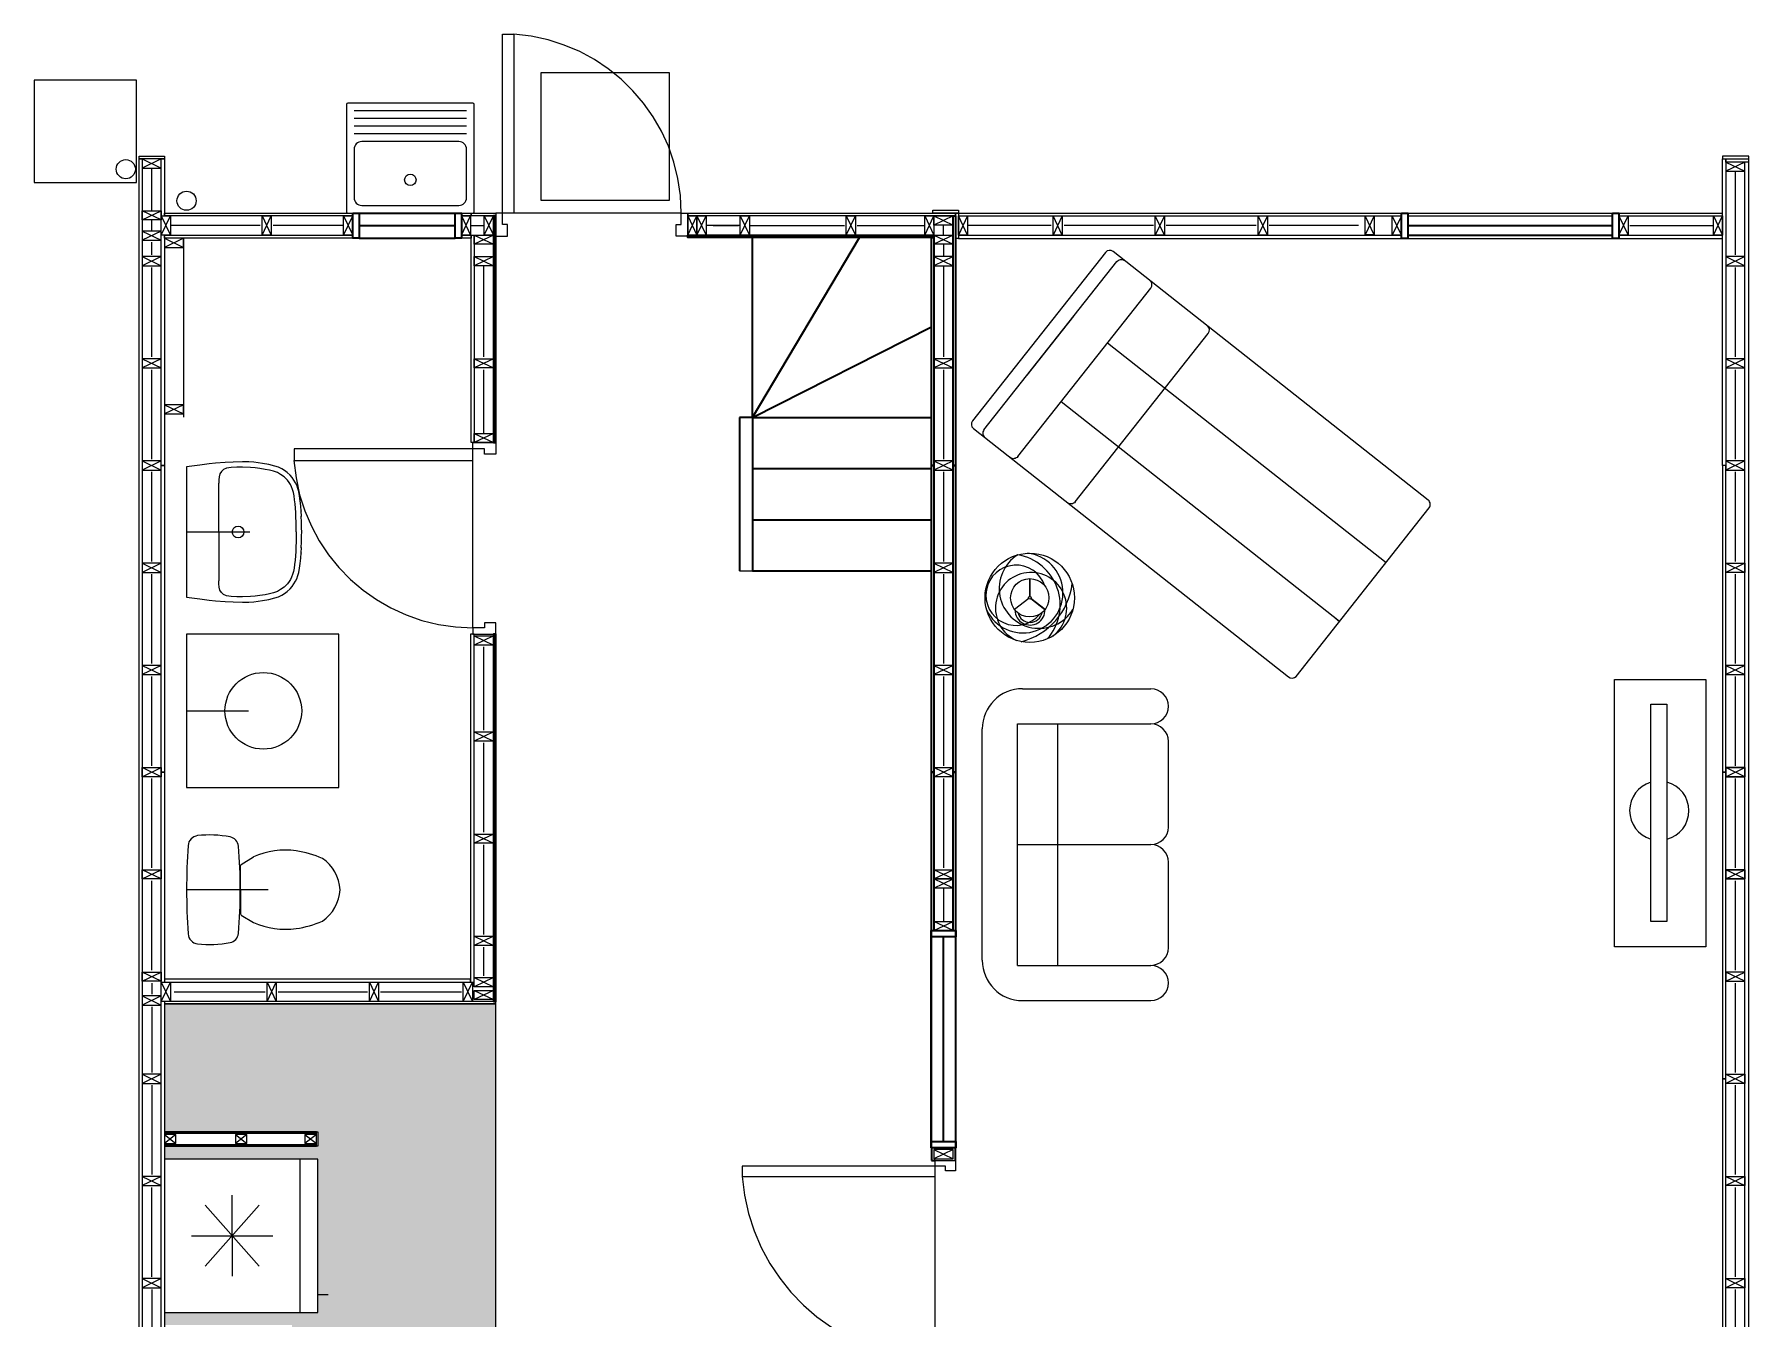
# Model space of a CAD drawing. Header units: inches. Extents: x 10.1 to 24.5, y 6.5 to 14.8.
# Drawn here: x 10.11 to 16.82, y 9.81 to 14.84 of the extents above; entities that cross this region are included whole.
import ezdxf

# ---------------------------------------------------------------- set-up
doc = ezdxf.new("R2010")
doc.units = ezdxf.units.IN
doc.header["$MEASUREMENT"] = 0
doc.linetypes.add('CENTER', pattern=[2, 1.25, -0.25, 0.25, -0.25])
doc.linetypes.add('DIVIDI2', pattern=[15.875, 6.35, -3.175, 0, -3.175, 0, -3.175])
doc.layers.add('_AUX', color=210, linetype='Continuous', lineweight=18, plot=False)
for name, color, linetype, lineweight in [('A-DETL-MBND', 3, 'Continuous', 18), ('A-DETL-MCUT', 4, 'Continuous', 25), ('A-DOOR-FULL', 4, 'Continuous', 25), ('A-ELEV-MBE1', 7, 'Continuous', 35), ('A-ELEV-MBE2', 4, 'Continuous', 25), ('A-FLOR-PATT', 8, 'Continuous', 18), ('A-FURN', 8, 'Continuous', 18), ('A-SECT-MCUT', 7, 'Continuous', 35), ('A-WALL-PATT', 8, 'Continuous', 18), ('A-WALL-STUD', 3, 'Continuous', 18)]:
    doc.layers.add(name, color=color, linetype=linetype, lineweight=lineweight)
doc.layers.add('ARREDI_interni - furniture', color=252, linetype='Continuous')
doc.layers.add('Layer1', color=7, linetype='Continuous')
doc.linetypes.add('BATTING', pattern='A,0.0001,-0.1,[134,ltypeshp.shx,S=0.1,R=0,X=-0.1,Y=0],-0.2,[134,ltypeshp.shx,S=0.1,R=180,X=0.1,Y=0],-0.1', length=0.4001)

msp = doc.modelspace()

# ---------------------------------------------------------------- hatches: boundary and pattern name
at = {"layer": 'A-FLOR-PATT'}
h = msp.add_hatch(dxfattribs=at)
h.set_pattern_fill('DOTS', color=0, scale=0.02, style=0)
h.set_pattern_definition([(0, (-446.924777, -16.108078), (0.015875, 0.03175), [0, -0.03175])])
h.paths.add_polyline_path([(11.9197, 11.0465), (10.6228, 11.0465), (10.6228, 10.5465), (11.2233, 10.5465), (11.2233, 10.4894), (10.6228, 10.4894), (10.6228, 8.0385), (11.1228, 8.0385), (11.1228, 7.2385), (11.9197, 7.2385)])
h.paths.add_polyline_path([(10.6728, 8.7885), (11.2728, 8.7885), (11.2728, 9.3885), (10.6728, 9.3885)], flags=16)
h.paths.add_polyline_path([(11.1222, 9.7894), (10.6228, 9.7894), (10.6228, 9.4385), (11.1222, 9.4385)], flags=16)
h.paths.add_polyline_path([(11.2228, 10.4394), (10.6228, 10.4394), (10.6228, 9.8394), (11.2228, 9.8394)], flags=16)
h.paths.add_polyline_path([(11.1227, 8.7385), (10.6228, 8.7385), (10.6228, 8.0385), (11.1227, 8.0385)], flags=16)

# ---------------------------------------------------------------- linework, layer by layer
for p, q in [((16.8198, 6.8425), (16.8198, 14.3645)), ((13.7287, 14.1415), (16.7177, 14.1415)), ((13.7287, 14.0555), (15.4617, 14.0555)), ((13.7287, 14.0415), (16.7177, 14.0415)), ((15.4867, 14.0555), (16.2867, 14.0555)), ((16.3117, 14.0555), (16.7177, 14.0555)), ((12.8727, 12.7415), (12.9227, 12.7415)), ((14.0078, 12.6409), (14.0078, 12.7109)), ((14.0088, 12.6408), (14.0088, 12.7109)), ((14.0034, 12.6335), (13.9479, 12.5907)), ((14.0039, 12.6327), (13.9485, 12.5899)), ((14.0117, 12.6328), (14.0672, 12.5901)), ((14.0125, 12.6342), (14.0681, 12.5913)), ((13.6377, 9.6557), (13.6377, 10.3712))]:
    msp.add_line(p, q)
at = {"color": 0}
for p, q in [((15.6544, 14.1304), (16.2867, 14.1304)), ((16.3117, 14.1304), (16.5044, 14.1304))]:
    msp.add_line(p, q, dxfattribs=at)
for points in [[(15.0494, 12.3284), (15.5698, 12.9878, 0.415151), (15.5662, 13.0185), (14.3338, 13.9913, 0.411816), (14.304, 13.9879), (13.7836, 13.3286, 0.412805), (13.787, 13.2988), (15.0193, 12.326, 0.393168), (15.0494, 12.3284, 0.121962)], [(13.8282, 13.2931), (14.3487, 13.9524, -0.410869), (14.3785, 13.9561, -0.716802)], [(13.9608, 13.1884), (14.4813, 13.8478, 0.410869), (14.4779, 13.8776, 0.716802)], [(14.1854, 13.0111), (14.7058, 13.6705, 0.410869), (14.7025, 13.7003, 0.716802)], [(13.8284, 13.2932, 0.41856), (13.8317, 13.2634, 0.198375)], [(13.9609, 13.1886, -0.41856), (13.9311, 13.185, -0.198375)], [(14.1855, 13.0113, -0.41856), (14.1557, 13.0077, -0.198375)]]:
    msp.add_lwpolyline(points, format="xyb")
for points in [[(16.2944, 12.3161), (16.6521, 12.3161), (16.6521, 11.2697), (16.2944, 11.2697)], [(16.4368, 12.2201), (16.4998, 12.2201), (16.4998, 11.369), (16.4368, 11.369)]]:
    msp.add_lwpolyline(points, close=True, dxfattribs=at)
for radius in [0.1749, 0.075, 0.005]:
    msp.add_circle((14.0078, 12.6359), radius)
for centre, radius, start, end in [((13.9809, 12.6551), 0.1566, 205.59901, 83.26359), ((13.9542, 12.6458), 0.1179, 18.42296, 320.55299), ((14.0442, 12.6725), 0.1561, 122.44233, 327.96993), ((13.927, 12.6078), 0.1995, 318.16189, 80.16819), ((14.0128, 12.596), 0.1393, 308.48908, 245.90428), ((13.9074, 12.7239), 0.2683, 284.4939, 352.97713), ((14.0087, 12.5877), 0.0585, 179.92881, 2.27632), ((14.0087, 12.5877), 0.0481, 193.45461, 348.75053)]:
    msp.add_arc(centre, radius, start, end)
for start, end in [(106.61697, 253.38303), (284.89456, 75.10544)]:
    msp.add_arc((16.47, 11.8029), 0.1159, start, end, dxfattribs=at)
at = {"layer": '_AUX', "color": 0}
for points in [[(11.9197, 11.0465), (10.6228, 11.0465), (10.6228, 10.5465), (11.2233, 10.5465), (11.2233, 10.4894), (10.6228, 10.4894), (10.6228, 8.0385), (11.1228, 8.0385), (11.1228, 7.2385), (11.9197, 7.2385)], [(11.2228, 10.4394), (10.6228, 10.4394), (10.6228, 9.8394), (11.2228, 9.8394)]]:
    msp.add_lwpolyline(points, close=True, dxfattribs=at)
at = {"layer": 'A-DETL-MBND', "color": 0}
msp.add_line((10.5248, 14.3535), (10.5248, 14.3645), dxfattribs=at)
for points in [[(10.5248, 14.3645), (10.6227, 14.3645), (10.6227, 14.3535), (10.5248, 14.3535)], [(10.5248, 10.7535), (10.5248, 14.3535), (10.5358, 14.3535), (10.5358, 10.7535)], [(11.3598, 14.1305), (10.6228, 14.1305), (10.6228, 14.1415), (11.3598, 14.1415)], [(11.7848, 14.1415), (11.8228, 14.1415), (11.8228, 14.1305), (11.7848, 14.1305)], [(11.9198, 14.1415), (11.9198, 14.1305), (11.8228, 14.1305), (11.8228, 14.1415), (11.9198, 14.1415)], [(10.5358, 10.7785), (10.5358, 6.8535), (10.5248, 6.8535), (10.5248, 10.7535)]]:
    msp.add_lwpolyline(points, dxfattribs=at)
for points in [[(13.7287, 14.1525), (13.7287, 14.1415), (13.6287, 14.1415), (13.6287, 14.1525)], [(13.7177, 14.1415), (13.7177, 14.1305), (12.6698, 14.1305), (12.6698, 14.1415)], [(13.7287, 14.0415), (13.7177, 14.0415), (13.7177, 14.1415), (13.7287, 14.1415)]]:
    msp.add_lwpolyline(points, close=True, dxfattribs=at)
at = {"layer": 'A-DETL-MCUT', "color": 0}
for p, q in [((10.6977, 14.0435), (10.6977, 13.3434)), ((10.6108, 10.7535), (10.6107, 11.9535)), ((10.6107, 11.9535), (10.6227, 11.9535)), ((10.6227, 11.9535), (10.6228, 11.1315)), ((10.6228, 11.0565), (10.6228, 9.9035))]:
    msp.add_line(p, q, dxfattribs=at)
for points in [[(10.6228, 14.0505), (10.6228, 13.1535), (10.6108, 13.1535), (10.6108, 14.3535), (10.6228, 14.3535), (10.6228, 14.1305)], [(16.8198, 14.3645), (16.7177, 14.3645), (16.7177, 14.3535), (16.8198, 14.3535)], [(16.8198, 14.3415), (16.7297, 14.3415), (16.7297, 14.3535), (16.8198, 14.3535)], [(11.3598, 14.0435), (10.6228, 14.0435), (10.6228, 14.0555), (11.3598, 14.0555)], [(11.7848, 14.0555), (11.8228, 14.0555), (11.8228, 14.0435), (11.7848, 14.0435)], [(10.6228, 9.9035), (10.6228, 9.5535), (10.6108, 9.5535), (10.6108, 10.7785)], [(10.6228, 10.5405), (11.2173, 10.5405), (11.2173, 10.5465), (10.6228, 10.5465)], [(10.6228, 10.4895), (11.2173, 10.4895), (11.2173, 10.4955), (10.6228, 10.4955)]]:
    msp.add_lwpolyline(points, dxfattribs=at)
for points in [[(16.7177, 13.1534), (16.7177, 14.3535), (16.7297, 14.3535), (16.7297, 13.1534)], [(11.8348, 14.0555), (11.8348, 13.2435), (11.8228, 13.2435), (11.8228, 14.0555)], [(10.6108, 11.9535), (10.6107, 13.1535), (10.6227, 13.1535), (10.6228, 11.9535)], [(16.7297, 11.9535), (16.7297, 13.1535), (16.7177, 13.1535), (16.7177, 11.9535)], [(11.8348, 12.4935), (11.8205, 12.4935), (11.8205, 11.1315), (11.8348, 11.1315)], [(16.7297, 10.7535), (16.7297, 11.9535), (16.7177, 11.9535), (16.7177, 10.7535)], [(11.8205, 11.1315), (11.8205, 11.1435), (10.6227, 11.1435), (10.6227, 11.1315)], [(11.9197, 11.0465), (11.9197, 11.0565), (10.6228, 11.0565), (10.6228, 11.0465)], [(16.7297, 9.5535), (16.7297, 10.7535), (16.7177, 10.7535), (16.7177, 9.5535)], [(11.2173, 10.4894), (11.2173, 10.5465), (11.2233, 10.5465), (11.2233, 10.4894)]]:
    msp.add_lwpolyline(points, close=True, dxfattribs=at)
at = {"layer": 'A-DOOR-FULL', "color": 0}
for points in [[(11.9898, 14.8415), (11.9898, 14.1415), (11.9448, 14.1415), (11.9448, 14.8415), (11.9898, 14.8415)], [(11.9448, 14.1415), (11.9198, 14.1415), (11.9198, 14.0515), (11.9648, 14.0515), (11.9648, 14.0965), (11.9448, 14.0965), (11.9448, 14.1415)], [(12.6448, 14.1415), (12.6698, 14.1415), (12.6698, 14.0515), (12.6248, 14.0515), (12.6248, 14.0965), (12.6448, 14.0965), (12.6448, 14.1415)]]:
    msp.add_lwpolyline(points, dxfattribs=at)
at = {"layer": 'A-DOOR-FULL', "color": 0, "linetype": 'CENTER'}
for points in [[(11.1298, 13.1735), (11.8298, 13.1735), (11.8298, 13.2185), (11.1298, 13.2185), (11.1298, 13.1735)], [(11.8298, 13.2185), (11.8298, 13.2435), (11.9198, 13.2435), (11.9198, 13.1985), (11.8748, 13.1985), (11.8748, 13.2185), (11.8298, 13.2185)], [(11.8298, 12.5185), (11.8298, 12.4935), (11.9198, 12.4935), (11.9198, 12.5385), (11.8748, 12.5385), (11.8748, 12.5185), (11.8298, 12.5185)], [(12.8822, 10.3712), (13.6377, 10.3712), (13.6377, 10.4112), (12.8822, 10.4112), (12.8822, 10.3712)], [(13.6377, 10.4112), (13.6377, 10.4335), (13.7177, 10.4335), (13.7177, 10.3935), (13.6777, 10.3935), (13.6777, 10.4112), (13.6377, 10.4112)]]:
    msp.add_lwpolyline(points, dxfattribs=at)
for centre, radius, start, end in [((11.9421, 14.1404), 0.7027, 0.08643, 86.10934), ((11.8308, 13.2211), 0.7027, 183.89066, 269.91357), ((13.6552, 10.4308), 0.7753, 184.40465, 268.71036)]:
    msp.add_arc(centre, radius, start, end, dxfattribs=at)
at = {"layer": 'A-ELEV-MBE1', "color": 0}
for p, q in [((11.3848, 14.1415), (11.7598, 14.1415)), ((11.3848, 14.0925), (11.7598, 14.0925)), ((11.3848, 14.0435), (11.7598, 14.0435)), ((15.4867, 14.0555), (16.2867, 14.0555)), ((12.8727, 13.3415), (12.8727, 12.7415)), ((12.9227, 13.3415), (12.9227, 12.7415)), ((13.6222, 10.4835), (13.6222, 11.3335)), ((13.7182, 10.4835), (13.7182, 11.3335)), ((10.5253, 9.9035), (10.5253, 9.9035))]:
    msp.add_line(p, q, dxfattribs=at)
at = {"layer": 'A-ELEV-MBE1', "color": 0, "linetype": 'Continuous'}
for p, q in [((15.4867, 14.0932), (16.2867, 14.0932)), ((13.6697, 10.5085), (13.6697, 11.308))]:
    msp.add_line(p, q, dxfattribs=at)
at = {"layer": 'A-ELEV-MBE1', "color": 0}
for points in [[(11.3598, 14.1415), (11.3848, 14.1415), (11.3848, 14.0435), (11.3598, 14.0435)], [(11.7598, 14.1415), (11.7848, 14.1415), (11.7848, 14.0435), (11.7598, 14.0435)], [(15.4617, 14.1415), (15.4867, 14.1415), (15.4867, 14.0415), (15.4617, 14.0415)], [(16.2867, 14.1415), (16.3117, 14.1415), (16.3117, 14.0415), (16.2867, 14.0415)], [(13.6222, 11.3085), (13.6222, 11.3335), (13.7182, 11.3335), (13.7182, 11.3085)], [(13.6222, 10.4835), (13.6222, 10.5085), (13.7182, 10.5085), (13.7182, 10.4835)]]:
    msp.add_lwpolyline(points, close=True, dxfattribs=at)
for points in [[(12.9227, 13.3415), (12.9227, 14.0455)], [(12.9227, 13.3415), (13.3421, 14.0455)], [(12.9227, 13.3415), (13.6227, 13.6966)], [(12.9227, 13.3415), (12.8727, 13.3415)], [(12.9227, 13.3415), (13.6227, 13.3415)], [(12.9227, 13.1415), (13.6227, 13.1415)], [(12.9227, 12.9415), (13.6227, 12.9415)], [(12.9227, 12.7415), (13.6227, 12.7415)]]:
    msp.add_lwpolyline(points, dxfattribs=at)
at = {"layer": 'A-ELEV-MBE2', "color": 0}
for p, q in [((16.8048, 6.9015), (16.8047, 14.3055)), ((12.6448, 14.1415), (11.9448, 14.1415)), ((13.7287, 14.1304), (15.4617, 14.1304)), ((15.4867, 14.1304), (16.2867, 14.1304)), ((16.3117, 14.1304), (16.7177, 14.1304))]:
    msp.add_line(p, q, dxfattribs=at)
msp.add_lwpolyline([(12.0966, 14.6915), (12.5966, 14.6915), (12.5966, 14.1915), (12.0966, 14.1915), (12.0966, 14.6915)], dxfattribs=at)
at = {"layer": 'A-ELEV-MBE2', "color": 0, "ltscale": 0.05}
msp.add_lwpolyline([(10.114, 14.2618), (10.514, 14.2618), (10.514, 14.6618), (10.114, 14.6618)], close=True, dxfattribs=at)
for centre in [(10.472, 14.3133), (10.7096, 14.1899)]:
    msp.add_circle(centre, 0.0375, dxfattribs=at)
at = {"layer": 'A-FLOR-PATT', "color": 0}
msp.add_line((11.8298, 12.5185), (11.8298, 13.2185), dxfattribs=at)
at = {"layer": 'A-FLOR-PATT', "color": 0, "linetype": 'BATTING', "ltscale": 0.11}
msp.add_lwpolyline([(11.8723, 13.7369), (11.8723, 13.7375)], dxfattribs=at)
at = {"layer": 'A-FURN', "color": 0, "ltscale": 0.25}
for p, q in [((11.3348, 14.5665), (11.3348, 14.1465)), ((11.8298, 14.5715), (11.3398, 14.5715)), ((11.8348, 14.1465), (11.8348, 14.5665)), ((11.8048, 14.5415), (11.3648, 14.5415)), ((11.8048, 14.5115), (11.3648, 14.5115)), ((11.8048, 14.4815), (11.3648, 14.4815)), ((11.8048, 14.4515), (11.3648, 14.4515)), ((11.7748, 14.4215), (11.3948, 14.4215)), ((11.3648, 14.3915), (11.3648, 14.2015)), ((11.8048, 14.2015), (11.8048, 14.3915)), ((11.3948, 14.1715), (11.7748, 14.1715)), ((11.3398, 14.1415), (11.8298, 14.1415))]:
    msp.add_line(p, q, dxfattribs=at)
at = {"layer": 'A-FURN', "color": 0}
for p, q in [((10.7614, 13.1555), (10.7098, 13.148)), ((10.7098, 13.148), (10.7098, 12.8935)), ((10.7975, 13.16), (10.7614, 13.1555)), ((10.8224, 13.1625), (10.7975, 13.16)), ((10.8608, 13.1656), (10.8224, 13.1625)), ((10.8658, 13.1434), (10.854, 13.1378)), ((10.892, 13.1674), (10.8608, 13.1656)), ((10.8837, 13.1458), (10.8658, 13.1434)), ((10.9066, 13.1472), (10.8837, 13.1458)), ((10.9288, 13.1684), (10.892, 13.1674)), ((10.9287, 13.1475), (10.9066, 13.1472)), ((10.9596, 13.1464), (10.9287, 13.1475)), ((10.9534, 13.1678), (10.9288, 13.1684)), ((10.973, 13.1664), (10.9534, 13.1678)), ((10.9778, 13.1448), (10.9596, 13.1464)), ((11.007, 13.162), (10.973, 13.1664)), ((10.9964, 13.1424), (10.9778, 13.1448)), ((11.031, 13.1573), (11.007, 13.162)), ((11.0551, 13.1513), (11.031, 13.1573)), ((11.0688, 13.1467), (11.0551, 13.1513)), ((11.082, 13.1406), (11.0688, 13.1467)), ((10.8361, 13.097), (10.8358, 13.0845)), ((10.8358, 12.8935), (10.8358, 13.0845)), ((10.8369, 13.1089), (10.8361, 13.097)), ((10.84, 13.1207), (10.8369, 13.1089)), ((10.8456, 13.1301), (10.84, 13.1207)), ((10.854, 13.1378), (10.8456, 13.1301)), ((11.0176, 13.1387), (10.9964, 13.1424)), ((11.0345, 13.135), (11.0176, 13.1387)), ((11.0498, 13.131), (11.0345, 13.135)), ((11.0647, 13.1257), (11.0498, 13.131)), ((11.0774, 13.1191), (11.0647, 13.1257)), ((11.0907, 13.1095), (11.0774, 13.1191)), ((11.093, 13.134), (11.082, 13.1406)), ((11.0975, 13.1034), (11.0907, 13.1095)), ((11.1035, 13.1262), (11.093, 13.134)), ((11.1042, 13.0961), (11.0975, 13.1034)), ((11.1144, 13.1161), (11.1035, 13.1262)), ((11.1106, 13.0877), (11.1042, 13.0961)), ((11.1159, 13.0791), (11.1106, 13.0877)), ((11.1225, 13.1068), (11.1144, 13.1161)), ((11.1206, 13.0697), (11.1159, 13.0791)), ((11.1296, 13.0969), (11.1225, 13.1068)), ((11.1358, 13.0865), (11.1296, 13.0969)), ((11.1406, 13.0763), (11.1358, 13.0865)), ((11.1245, 13.0595), (11.1206, 13.0697)), ((11.1276, 13.0477), (11.1245, 13.0595)), ((11.13, 13.0348), (11.1276, 13.0477)), ((11.1323, 13.02), (11.13, 13.0348)), ((11.1343, 13.0037), (11.1323, 13.02)), ((11.145, 13.0641), (11.1406, 13.0763)), ((11.1482, 13.0515), (11.145, 13.0641)), ((11.1513, 13.0346), (11.1482, 13.0515)), ((11.154, 13.0161), (11.1513, 13.0346)), ((11.1561, 12.9962), (11.154, 13.0161)), ((11.1358, 12.9862), (11.1343, 13.0037)), ((11.1367, 12.97), (11.1358, 12.9862)), ((11.1376, 12.9516), (11.1367, 12.97)), ((11.1382, 12.9321), (11.1376, 12.9516)), ((11.1575, 12.9752), (11.1561, 12.9962)), ((11.1585, 12.9547), (11.1574, 12.9757)), ((11.1592, 12.9322), (11.1584, 12.9551)), ((10.7098, 12.8935), (10.7098, 12.6389)), ((10.7098, 12.8935), (10.9573, 12.8935)), ((10.8358, 12.8935), (10.8358, 12.7024)), ((11.1386, 12.9108), (11.1382, 12.9321)), ((11.1386, 12.8761), (11.1382, 12.8548)), ((11.1388, 12.8935), (11.1386, 12.9108)), ((11.1388, 12.8935), (11.1386, 12.8761)), ((11.1597, 12.9087), (11.1592, 12.9325)), ((11.1592, 12.8544), (11.1597, 12.8781)), ((11.1598, 12.8935), (11.1597, 12.909)), ((11.1597, 12.8781), (11.1598, 12.8935)), ((11.1367, 12.8169), (11.1358, 12.8007)), ((11.1376, 12.8353), (11.1367, 12.8169)), ((11.1382, 12.8548), (11.1376, 12.8353)), ((11.1561, 12.7908), (11.1575, 12.8117)), ((11.1574, 12.8113), (11.1585, 12.8322)), ((11.1584, 12.8318), (11.1592, 12.8548)), ((11.13, 12.7521), (11.1276, 12.7392)), ((11.1323, 12.7669), (11.13, 12.7521)), ((11.1343, 12.7832), (11.1323, 12.7669)), ((11.1358, 12.8007), (11.1343, 12.7832)), ((11.1482, 12.7354), (11.1513, 12.7523)), ((11.1513, 12.7523), (11.154, 12.7708)), ((11.154, 12.7708), (11.1561, 12.7908)), ((10.8361, 12.69), (10.8358, 12.7024)), ((10.8369, 12.6781), (10.8361, 12.69)), ((10.84, 12.6662), (10.8369, 12.6781)), ((11.0907, 12.6774), (11.0774, 12.6678)), ((11.0975, 12.6835), (11.0907, 12.6774)), ((11.1042, 12.6908), (11.0975, 12.6835)), ((11.1106, 12.6992), (11.1042, 12.6908)), ((11.1159, 12.7079), (11.1106, 12.6992)), ((11.1144, 12.6708), (11.1225, 12.6801)), ((11.1206, 12.7172), (11.1159, 12.7079)), ((11.1245, 12.7274), (11.1206, 12.7172)), ((11.1225, 12.6801), (11.1296, 12.69)), ((11.1276, 12.7392), (11.1245, 12.7274)), ((11.1296, 12.69), (11.1358, 12.7005)), ((11.1358, 12.7005), (11.1406, 12.7106)), ((11.1406, 12.7106), (11.145, 12.7228)), ((11.145, 12.7228), (11.1482, 12.7354)), ((10.7098, 12.6389), (10.7614, 12.6314)), ((10.7614, 12.6314), (10.7975, 12.627)), ((10.7975, 12.627), (10.8224, 12.6244)), ((10.8224, 12.6244), (10.8608, 12.6213)), ((10.8456, 12.6568), (10.84, 12.6662)), ((10.854, 12.6491), (10.8456, 12.6568)), ((10.8658, 12.6435), (10.854, 12.6491)), ((10.8608, 12.6213), (10.892, 12.6196)), ((10.8837, 12.6411), (10.8658, 12.6435)), ((10.9066, 12.6397), (10.8837, 12.6411)), ((10.892, 12.6196), (10.9288, 12.6185)), ((10.9287, 12.6395), (10.9066, 12.6397)), ((10.9596, 12.6405), (10.9287, 12.6395)), ((10.9288, 12.6185), (10.9534, 12.6191)), ((10.9534, 12.6191), (10.973, 12.6205)), ((10.9778, 12.6421), (10.9596, 12.6405)), ((10.973, 12.6205), (11.007, 12.625)), ((10.9964, 12.6445), (10.9778, 12.6421)), ((11.0176, 12.6482), (10.9964, 12.6445)), ((11.007, 12.625), (11.031, 12.6296)), ((11.0345, 12.652), (11.0176, 12.6482)), ((11.031, 12.6296), (11.0551, 12.6356)), ((11.0498, 12.6559), (11.0345, 12.652)), ((11.0647, 12.6612), (11.0498, 12.6559)), ((11.0551, 12.6356), (11.0688, 12.6402)), ((11.0774, 12.6678), (11.0647, 12.6612)), ((11.0688, 12.6402), (11.082, 12.6463)), ((11.082, 12.6463), (11.093, 12.6529)), ((11.093, 12.6529), (11.1035, 12.6607)), ((11.1035, 12.6607), (11.1144, 12.6708)), ((13.6227, 12.4334), (13.6227, 10.4334)), ((10.9233, 11.5924), (10.9716, 11.6216)), ((10.9207, 11.4935), (10.9207, 11.588)), ((11.0287, 11.4935), (10.7098, 11.4935)), ((10.9207, 11.4935), (10.9207, 11.399)), ((10.9233, 11.3945), (10.9716, 11.3653)), ((10.6678, 10.536), (10.6228, 10.5)), ((10.6228, 10.536), (10.6678, 10.5)), ((10.9455, 10.536), (10.9005, 10.5)), ((10.9005, 10.536), (10.9455, 10.5)), ((11.2173, 10.536), (11.1723, 10.5)), ((11.1723, 10.536), (11.2173, 10.5)), ((10.6228, 10.4394), (10.6228, 9.8394)), ((11.2228, 10.4394), (10.6228, 10.4394)), ((11.1533, 9.8394), (11.1533, 10.4394)), ((11.2228, 9.8394), (11.2228, 10.4394)), ((10.888, 10.1394), (10.888, 10.2982)), ((10.9932, 10.0205), (10.7829, 10.2583)), ((10.9932, 10.2583), (10.7829, 10.0205)), ((10.7293, 10.1394), (11.0468, 10.1394)), ((10.888, 10.1394), (10.888, 9.9807)), ((11.2228, 9.9089), (11.2628, 9.9089)), ((10.6228, 9.8394), (11.2228, 9.8394))]:
    msp.add_line(p, q, dxfattribs=at)
for points in [[(10.7098, 12.4935), (10.7098, 11.8935), (11.3048, 11.8935), (11.3048, 12.4935), (10.7098, 12.4935)], [(10.7098, 12.1935), (10.9517, 12.1935)]]:
    msp.add_lwpolyline(points, dxfattribs=at)
for points in [[(10.6678, 10.536), (10.6228, 10.536), (10.6228, 10.5), (10.6678, 10.5)], [(10.9455, 10.536), (10.9005, 10.536), (10.9005, 10.5), (10.9455, 10.5)], [(11.2173, 10.536), (11.1723, 10.536), (11.1723, 10.5), (11.2173, 10.5)]]:
    msp.add_lwpolyline(points, close=True, dxfattribs=at)
at = {"layer": 'A-FURN', "color": 0, "ltscale": 0.25}
msp.add_circle((11.5848, 14.2715), 0.0224, dxfattribs=at)
at = {"layer": 'A-FURN', "color": 0}
for centre, radius in [((10.9111, 12.8935), 0.0228), ((11.0098, 12.1935), 0.15)]:
    msp.add_circle(centre, radius, dxfattribs=at)
at = {"layer": 'A-FURN', "color": 0, "ltscale": 0.25}
for centre, radius, start, end in [((11.3398, 14.5665), 0.005, 90, 180), ((11.8298, 14.5665), 0.005, 0, 90), ((11.3948, 14.3915), 0.03, 90, 180), ((11.7748, 14.3915), 0.03, 0, 90), ((11.3948, 14.2015), 0.03, 180, 270), ((11.7748, 14.2015), 0.03, 270, 0), ((11.3398, 14.1465), 0.005, 180, 270), ((11.8298, 14.1465), 0.005, 270, 0)]:
    msp.add_arc(centre, radius, start, end, dxfattribs=at)
at = {"layer": 'A-FURN', "color": 0}
for centre, radius, start, end in [((11.1824, 12.9769), 0.025, 182.80689, 183.76472), ((11.1834, 12.956), 0.025, 181.9684, 182.80689), ((11.1842, 12.933), 0.025, 181.0739, 181.9684), ((11.1847, 12.9091), 0.025, 180.31842, 181.0739), ((11.1824, 12.81), 0.025, 176.23528, 177.19311), ((11.1834, 12.831), 0.025, 177.19311, 178.0316), ((11.1842, 12.8539), 0.025, 178.0316, 178.9261), ((10.7573, 11.6633), 0.042, 96.3359, 176.25542), ((10.8, 11.2787), 0.429, 79.25484, 96.3359), ((10.8725, 11.6609), 0.04, 4.94027, 79.25484), ((13.3531, 11.4935), 2.6433, 176.25542, 183.74458), ((8.9355, 11.4935), 1.9843, 355.05973, 4.94027), ((11.0958, 11.3485), 0.3, 81.79307, 114.43818), ((11.0922, 11.2903), 0.3581, 65.47558, 82.55676), ((11.1533, 11.4862), 0.1566, 2.65515, 56.02113), ((10.9257, 11.588), 0.005, 118.0226, 180), ((11.1533, 11.5007), 0.1566, 303.97887, 357.34485), ((10.9257, 11.399), 0.005, 180, 241.9774), ((11.0958, 11.6385), 0.3, 245.56182, 278.20693), ((11.0922, 11.6966), 0.3581, 277.44324, 294.52442), ((10.7573, 11.3236), 0.042, 183.74458, 263.6641), ((10.8, 11.7082), 0.429, 263.6641, 280.74516), ((10.8725, 11.326), 0.04, 280.74516, 355.05973)]:
    msp.add_arc(centre, radius, start, end, dxfattribs=at)
at = {"layer": 'A-SECT-MCUT', "color": 0}
for p, q in [((13.6228, 10.4835), (13.6228, 10.4335)), ((13.7177, 10.4335), (13.7177, 10.4835)), ((13.6228, 10.4335), (13.6377, 10.4335))]:
    msp.add_line(p, q, dxfattribs=at)
for points in [[(11.9198, 14.1305), (11.9098, 14.1305), (11.9098, 13.2435), (11.9198, 13.2435)], [(13.7177, 14.1304), (13.7177, 13.1535), (13.7077, 13.1535), (13.7077, 14.1304)], [(12.6698, 14.0555), (13.6327, 14.0555), (13.6327, 14.0455), (12.6698, 14.0455)], [(13.6327, 14.0455), (13.6327, 13.1535), (13.6227, 13.1535), (13.6227, 14.0455)], [(13.6327, 13.1535), (13.6327, 11.9535), (13.6227, 11.9535), (13.6227, 13.1535)], [(13.7177, 13.1535), (13.7177, 11.9535), (13.7077, 11.9535), (13.7077, 13.1535)], [(11.9098, 11.0565), (11.9197, 11.0565), (11.9198, 12.4935), (11.9098, 12.4935)]]:
    msp.add_lwpolyline(points, close=True, dxfattribs=at)
for points in [[(13.6227, 11.3335), (13.6227, 11.9535), (13.6327, 11.9535), (13.6327, 11.3335)], [(13.7077, 11.3335), (13.7077, 11.9535), (13.7177, 11.9535), (13.7177, 11.3335)]]:
    msp.add_lwpolyline(points, dxfattribs=at)
at = {"layer": 'A-WALL-PATT', "color": 0, "ltscale": 0.1}
for p, q in [((10.5732, 14.151), (10.5732, 14.3175)), ((16.7672, 14.3055), (16.7673, 13.9785)), ((10.5732, 14.071), (10.5732, 14.115)), ((10.9977, 14.093), (10.6468, 14.093)), ((11.3238, 14.093), (11.0477, 14.093)), ((11.8208, 14.093), (11.8738, 14.093)), ((12.8748, 14.093), (12.7418, 14.093)), ((12.9108, 14.093), (13.2827, 14.093)), ((13.3327, 14.093), (13.5967, 14.093)), ((13.6702, 14.0555), (13.6702, 14.0944)), ((14.0918, 14.093), (13.7647, 14.093)), ((14.4918, 14.093), (14.1418, 14.093)), ((14.8927, 14.093), (14.5418, 14.093)), ((15.2941, 14.093), (14.9441, 14.093)), ((16.3547, 14.093), (16.6818, 14.093)), ((10.5732, 13.9785), (10.5732, 14.028)), ((13.6702, 14.0195), (13.6702, 13.9715)), ((10.5732, 13.5785), (10.5732, 13.9285)), ((11.8723, 13.5785), (11.8723, 13.9355)), ((13.6702, 13.9355), (13.6702, 13.5785)), ((16.7673, 13.9285), (16.7673, 13.5785)), ((10.5732, 13.1785), (10.5732, 13.5285)), ((11.8723, 13.2795), (11.8723, 13.5285)), ((13.6702, 13.5285), (13.6702, 13.1785)), ((16.7673, 13.5285), (16.7672, 13.1785)), ((10.5732, 12.7785), (10.5732, 13.1285)), ((13.6702, 13.1285), (13.6702, 12.7785)), ((16.7672, 13.1285), (16.7672, 12.7785)), ((10.5732, 12.3785), (10.5732, 12.7285)), ((13.6702, 12.7285), (13.6702, 12.3785)), ((16.7672, 12.7285), (16.7672, 12.3785)), ((11.8723, 12.1185), (11.8723, 12.4435)), ((10.5732, 11.9785), (10.5732, 12.3285)), ((13.6702, 12.3285), (13.6702, 11.9785)), ((16.7672, 12.3285), (16.7672, 11.9785)), ((11.8723, 11.7185), (11.8723, 12.0685)), ((10.5732, 11.5785), (10.5732, 11.9285)), ((13.6702, 11.9285), (13.6702, 11.5785)), ((16.7672, 11.9285), (16.7672, 11.5785)), ((11.8723, 11.3185), (11.8723, 11.6685)), ((10.5732, 11.1783), (10.5732, 11.5285)), ((13.6702, 11.4995), (13.6702, 11.3695)), ((16.7672, 11.5285), (16.7672, 11.1783)), ((11.8723, 11.1565), (11.8723, 11.2685)), ((10.5732, 11.1283), (10.5732, 11.085)), ((10.6608, 11.094), (11.0175, 11.094)), ((11.0675, 11.094), (11.4175, 11.094)), ((11.4675, 11.094), (11.7848, 11.094)), ((16.7672, 11.1283), (16.7672, 10.7785)), ((10.5732, 11.035), (10.5732, 10.7785)), ((10.5732, 10.7285), (10.5732, 10.3785)), ((16.7673, 10.7285), (16.7672, 10.3785)), ((10.5732, 9.9785), (10.5732, 10.3285)), ((16.7672, 10.3285), (16.7672, 9.9785)), ((10.5732, 9.9285), (10.5733, 9.5785)), ((16.7672, 9.9285), (16.7672, 9.5785))]:
    msp.add_line(p, q, dxfattribs=at)
at = {"layer": 'A-WALL-PATT', "color": 0}
msp.add_line((12.7698, 14.093), (12.8678, 14.0929), dxfattribs=at)
at = {"layer": 'A-WALL-STUD', "color": 0}
for p, q in [((10.6108, 14.3535), (10.5358, 14.3175)), ((10.5358, 14.3535), (10.6108, 14.3175)), ((16.8047, 14.3415), (16.7297, 14.3055)), ((16.7297, 14.3415), (16.8047, 14.3055)), ((10.6107, 14.115), (10.5357, 14.151)), ((10.5357, 14.115), (10.6107, 14.151)), ((10.6108, 14.0555), (10.6468, 14.1305)), ((10.6108, 14.1305), (10.6468, 14.0555)), ((11.0047, 14.0555), (11.0407, 14.1305)), ((11.0047, 14.1305), (11.0407, 14.0555)), ((11.3238, 14.0555), (11.3598, 14.1305)), ((11.3238, 14.1305), (11.3598, 14.0555)), ((11.7848, 14.0555), (11.8208, 14.1305)), ((11.7848, 14.1305), (11.8208, 14.0555)), ((11.8738, 14.0555), (11.9098, 14.1305)), ((11.8738, 14.1305), (11.9098, 14.0555)), ((12.6698, 14.0555), (12.7058, 14.1305)), ((12.6698, 14.1305), (12.7058, 14.0555)), ((12.7058, 14.0555), (12.7418, 14.1305)), ((12.7058, 14.1305), (12.7418, 14.0555)), ((12.8748, 14.0554), (12.9108, 14.1304)), ((12.8748, 14.1304), (12.9108, 14.0554)), ((13.2897, 14.0555), (13.3257, 14.1305)), ((13.2897, 14.1305), (13.3257, 14.0555)), ((13.5967, 14.0555), (13.6327, 14.1305)), ((13.5967, 14.1305), (13.6327, 14.0555)), ((13.6327, 14.1304), (13.7077, 14.0944)), ((13.7077, 14.1304), (13.6327, 14.0944)), ((13.7647, 14.1305), (13.7287, 14.0555)), ((13.7647, 14.0555), (13.7287, 14.1305)), ((14.1348, 14.1305), (14.0988, 14.0555)), ((14.1348, 14.0555), (14.0988, 14.1305)), ((14.5348, 14.1305), (14.4988, 14.0555)), ((14.5348, 14.0555), (14.4988, 14.1305)), ((14.9371, 14.1305), (14.9011, 14.0555)), ((14.9371, 14.0555), (14.9011, 14.1305)), ((15.3551, 14.1313), (15.3191, 14.0563)), ((15.3551, 14.0563), (15.3191, 14.1313)), ((15.4617, 14.1305), (15.4257, 14.0555)), ((15.4617, 14.0555), (15.4257, 14.1305)), ((16.3117, 14.0555), (16.3477, 14.1305)), ((16.3117, 14.1305), (16.3477, 14.0555)), ((16.6818, 14.0555), (16.7177, 14.1305)), ((16.6818, 14.1305), (16.7177, 14.0555)), ((10.6107, 14.071), (10.5357, 14.035)), ((10.5357, 14.071), (10.6107, 14.035)), ((10.6978, 14.0435), (10.6228, 14.0075)), ((10.6228, 14.0435), (10.6978, 14.0075)), ((11.8348, 14.0555), (11.9098, 14.0195)), ((11.9098, 14.0555), (11.8348, 14.0195)), ((13.6327, 14.0555), (13.7077, 14.0195)), ((13.7077, 14.0555), (13.6327, 14.0195)), ((10.6107, 13.9715), (10.5357, 13.9355)), ((10.5357, 13.9715), (10.6107, 13.9355)), ((11.8348, 13.9715), (11.9098, 13.9355)), ((11.9098, 13.9715), (11.8348, 13.9355)), ((13.7077, 13.9715), (13.6327, 13.9355)), ((13.6327, 13.9715), (13.7077, 13.9355)), ((16.8048, 13.9715), (16.7298, 13.9355)), ((16.7298, 13.9715), (16.8048, 13.9355)), ((10.6107, 13.5715), (10.5357, 13.5355)), ((10.5357, 13.5715), (10.6107, 13.5355)), ((11.8348, 13.5715), (11.9098, 13.5355)), ((11.9098, 13.5715), (11.8348, 13.5355)), ((13.7077, 13.5715), (13.6327, 13.5355)), ((13.6327, 13.5715), (13.7077, 13.5355)), ((16.8047, 13.5715), (16.7297, 13.5355)), ((16.7297, 13.5715), (16.8047, 13.5355)), ((16.8048, 13.5715), (16.7298, 13.5355)), ((16.7298, 13.5715), (16.8048, 13.5355)), ((10.6977, 13.3914), (10.6227, 13.3554)), ((10.6227, 13.3914), (10.6977, 13.3554)), ((11.8348, 13.2795), (11.9098, 13.2435)), ((11.9098, 13.2795), (11.8348, 13.2435)), ((10.6107, 13.1715), (10.5357, 13.1355)), ((10.5357, 13.1715), (10.6107, 13.1355)), ((13.7077, 13.1715), (13.6327, 13.1355)), ((13.6327, 13.1715), (13.7077, 13.1355)), ((16.8047, 13.1715), (16.7297, 13.1355)), ((16.7297, 13.1715), (16.8047, 13.1355)), ((10.6107, 12.7715), (10.5357, 12.7355)), ((10.5357, 12.7715), (10.6107, 12.7355)), ((13.7077, 12.7715), (13.6327, 12.7355)), ((13.6327, 12.7715), (13.7077, 12.7355)), ((16.7297, 12.7715), (16.8047, 12.7355)), ((16.8047, 12.7715), (16.7297, 12.7355)), ((11.8348, 12.4865), (11.9098, 12.4505)), ((11.9098, 12.4865), (11.8348, 12.4505)), ((10.6107, 12.3715), (10.5357, 12.3355)), ((10.5357, 12.3715), (10.6107, 12.3355)), ((13.7077, 12.3715), (13.6327, 12.3355)), ((13.6327, 12.3715), (13.7077, 12.3355)), ((16.8047, 12.3715), (16.7297, 12.3355)), ((16.7297, 12.3715), (16.8047, 12.3355)), ((11.8348, 12.1115), (11.9098, 12.0755)), ((11.9098, 12.1115), (11.8348, 12.0755)), ((10.6107, 11.9355), (10.5357, 11.9715)), ((10.5357, 11.9355), (10.6107, 11.9715)), ((13.7077, 11.9355), (13.6327, 11.9715)), ((13.6327, 11.9355), (13.7077, 11.9715)), ((16.8047, 11.9355), (16.7297, 11.9715)), ((16.7297, 11.9355), (16.8047, 11.9715)), ((16.7297, 11.9355), (16.8047, 11.9715)), ((16.8047, 11.9355), (16.7297, 11.9715)), ((11.8348, 11.7115), (11.9098, 11.6755)), ((11.9098, 11.7115), (11.8348, 11.6755)), ((10.6107, 11.5355), (10.5357, 11.5715)), ((10.5357, 11.5355), (10.6107, 11.5715)), ((13.7077, 11.5355), (13.6327, 11.5715)), ((13.6327, 11.5355), (13.7077, 11.5715)), ((13.7077, 11.4995), (13.6327, 11.5355)), ((13.6327, 11.4995), (13.7077, 11.5355)), ((16.8047, 11.5355), (16.7297, 11.5715)), ((16.7297, 11.5355), (16.8047, 11.5715)), ((16.7297, 11.5355), (16.8047, 11.5715)), ((16.8047, 11.5355), (16.7297, 11.5715)), ((13.7078, 11.3335), (13.6328, 11.3695)), ((13.6328, 11.3335), (13.7078, 11.3695)), ((11.8348, 11.3115), (11.9098, 11.2755)), ((11.9098, 11.3115), (11.8348, 11.2755)), ((10.6107, 11.1353), (10.5357, 11.1713)), ((10.5357, 11.1353), (10.6107, 11.1713)), ((11.8348, 11.1495), (11.9098, 11.1135)), ((11.9098, 11.1495), (11.8348, 11.1135)), ((16.7297, 11.1353), (16.8047, 11.1713)), ((16.8047, 11.1353), (16.7297, 11.1713)), ((10.6107, 11.078), (10.5357, 11.042)), ((10.5357, 11.078), (10.6107, 11.042)), ((10.6108, 11.0565), (10.6468, 11.1315)), ((10.6108, 11.1315), (10.6468, 11.0565)), ((11.0245, 11.0565), (11.0605, 11.1315)), ((11.0245, 11.1315), (11.0605, 11.0565)), ((11.4245, 11.0565), (11.4605, 11.1315)), ((11.4245, 11.1315), (11.4605, 11.0565)), ((11.7918, 11.0565), (11.8278, 11.1315)), ((11.7918, 11.1315), (11.8278, 11.0565)), ((11.8348, 11.0995), (11.9098, 11.0635)), ((11.9098, 11.0995), (11.8348, 11.0635)), ((10.6107, 10.7715), (10.5357, 10.7355)), ((10.5357, 10.7715), (10.6107, 10.7355)), ((16.7297, 10.7715), (16.8047, 10.7355)), ((16.8047, 10.7715), (16.7297, 10.7355)), ((13.7077, 10.4765), (13.6327, 10.4405)), ((13.6327, 10.4765), (13.7077, 10.4405)), ((10.6107, 10.3715), (10.5357, 10.3355)), ((10.5357, 10.3715), (10.6107, 10.3355)), ((16.7297, 10.3715), (16.8047, 10.3355)), ((16.8047, 10.3715), (16.7297, 10.3355)), ((10.6107, 9.9715), (10.5357, 9.9355)), ((10.5357, 9.9715), (10.6107, 9.9355)), ((16.7297, 9.9715), (16.8047, 9.9355)), ((16.8047, 9.9715), (16.7297, 9.9355))]:
    msp.add_line(p, q, dxfattribs=at)
for points in [[(10.6108, 14.3535), (10.5358, 14.3535), (10.5358, 14.3175), (10.6108, 14.3175)], [(16.8047, 14.3415), (16.7297, 14.3415), (16.7297, 14.3055), (16.8047, 14.3055)], [(10.6107, 14.115), (10.5357, 14.115), (10.5357, 14.151), (10.6107, 14.151)], [(10.6108, 14.0555), (10.6108, 14.1305), (10.6468, 14.1305), (10.6468, 14.0555)], [(11.0047, 14.0555), (11.0047, 14.1305), (11.0407, 14.1305), (11.0407, 14.0555)], [(11.3238, 14.0555), (11.3238, 14.1305), (11.3598, 14.1305), (11.3598, 14.0555)], [(11.7848, 14.0555), (11.7848, 14.1305), (11.8208, 14.1305), (11.8208, 14.0555)], [(11.8738, 14.0555), (11.8738, 14.1305), (11.9098, 14.1305), (11.9098, 14.0555)], [(12.6698, 14.0555), (12.6698, 14.1305), (12.7058, 14.1305), (12.7058, 14.0555)], [(12.7058, 14.0555), (12.7058, 14.1305), (12.7418, 14.1305), (12.7418, 14.0555)], [(12.8748, 14.0554), (12.8748, 14.1304), (12.9108, 14.1304), (12.9108, 14.0554)], [(13.2897, 14.0555), (13.2897, 14.1305), (13.3257, 14.1305), (13.3257, 14.0555)], [(13.5967, 14.0555), (13.5967, 14.1305), (13.6327, 14.1305), (13.6327, 14.0555)], [(13.6327, 14.1304), (13.7077, 14.1304), (13.7077, 14.0944), (13.6327, 14.0944)], [(13.7647, 14.1305), (13.7647, 14.0555), (13.7287, 14.0555), (13.7287, 14.1305)], [(14.1348, 14.1305), (14.1348, 14.0555), (14.0988, 14.0555), (14.0988, 14.1305)], [(14.5348, 14.1305), (14.5348, 14.0555), (14.4988, 14.0555), (14.4988, 14.1305)], [(14.9371, 14.1305), (14.9371, 14.0555), (14.9011, 14.0555), (14.9011, 14.1305)], [(15.3551, 14.1313), (15.3551, 14.0563), (15.3191, 14.0563), (15.3191, 14.1313)], [(15.4617, 14.1305), (15.4617, 14.0555), (15.4257, 14.0555), (15.4257, 14.1305)], [(16.3117, 14.0555), (16.3117, 14.1305), (16.3477, 14.1305), (16.3477, 14.0555)], [(16.6818, 14.0555), (16.6818, 14.1305), (16.7177, 14.1305), (16.7177, 14.0555)], [(10.6107, 14.071), (10.5357, 14.071), (10.5357, 14.035), (10.6107, 14.035)], [(10.6978, 14.0435), (10.6228, 14.0435), (10.6228, 14.0075), (10.6978, 14.0075)], [(11.8348, 14.0555), (11.9098, 14.0555), (11.9098, 14.0195), (11.8348, 14.0195)], [(13.6327, 14.0555), (13.7077, 14.0555), (13.7077, 14.0195), (13.6327, 14.0195)], [(10.6107, 13.9715), (10.5357, 13.9715), (10.5357, 13.9355), (10.6107, 13.9355)], [(11.8348, 13.9715), (11.9098, 13.9715), (11.9098, 13.9355), (11.8348, 13.9355)], [(13.7077, 13.9715), (13.6327, 13.9715), (13.6327, 13.9355), (13.7077, 13.9355)], [(16.8048, 13.9715), (16.7298, 13.9715), (16.7298, 13.9355), (16.8048, 13.9355)], [(10.6107, 13.5715), (10.5357, 13.5715), (10.5357, 13.5355), (10.6107, 13.5355)], [(11.8348, 13.5715), (11.9098, 13.5715), (11.9098, 13.5355), (11.8348, 13.5355)], [(13.7077, 13.5715), (13.6327, 13.5715), (13.6327, 13.5355), (13.7077, 13.5355)], [(16.8047, 13.5715), (16.7297, 13.5715), (16.7297, 13.5355), (16.8047, 13.5355)], [(16.8048, 13.5715), (16.7298, 13.5715), (16.7298, 13.5355), (16.8048, 13.5355)], [(10.6977, 13.3914), (10.6227, 13.3914), (10.6227, 13.3554), (10.6977, 13.3554)], [(11.8348, 13.2795), (11.9098, 13.2795), (11.9098, 13.2435), (11.8348, 13.2435)], [(10.6107, 13.1715), (10.5357, 13.1715), (10.5357, 13.1355), (10.6107, 13.1355)], [(13.7077, 13.1715), (13.6327, 13.1715), (13.6327, 13.1355), (13.7077, 13.1355)], [(16.8047, 13.1715), (16.7297, 13.1715), (16.7297, 13.1355), (16.8047, 13.1355)], [(10.6107, 12.7715), (10.5357, 12.7715), (10.5357, 12.7355), (10.6107, 12.7355)], [(13.7077, 12.7715), (13.6327, 12.7715), (13.6327, 12.7355), (13.7077, 12.7355)], [(16.7297, 12.7715), (16.8047, 12.7715), (16.8047, 12.7355), (16.7297, 12.7355)], [(11.8348, 12.4865), (11.9098, 12.4865), (11.9098, 12.4505), (11.8348, 12.4505)], [(10.6107, 12.3715), (10.5357, 12.3715), (10.5357, 12.3355), (10.6107, 12.3355)], [(13.7077, 12.3715), (13.6327, 12.3715), (13.6327, 12.3355), (13.7077, 12.3355)], [(16.8047, 12.3715), (16.7297, 12.3715), (16.7297, 12.3355), (16.8047, 12.3355)], [(11.8348, 12.1115), (11.9098, 12.1115), (11.9098, 12.0755), (11.8348, 12.0755)], [(10.6107, 11.9355), (10.5357, 11.9355), (10.5357, 11.9715), (10.6107, 11.9715)], [(13.7077, 11.9355), (13.6327, 11.9355), (13.6327, 11.9715), (13.7077, 11.9715)], [(16.8047, 11.9355), (16.7297, 11.9355), (16.7297, 11.9715), (16.8047, 11.9715)], [(16.7297, 11.9355), (16.8047, 11.9355), (16.8047, 11.9715), (16.7297, 11.9715)], [(11.8348, 11.7115), (11.9098, 11.7115), (11.9098, 11.6755), (11.8348, 11.6755)], [(10.6107, 11.5355), (10.5357, 11.5355), (10.5357, 11.5715), (10.6107, 11.5715)], [(13.7077, 11.5355), (13.6327, 11.5355), (13.6327, 11.5715), (13.7077, 11.5715)], [(13.7077, 11.4995), (13.6327, 11.4995), (13.6327, 11.5355), (13.7077, 11.5355)], [(16.8047, 11.5355), (16.7297, 11.5355), (16.7297, 11.5715), (16.8047, 11.5715)], [(16.7297, 11.5355), (16.8047, 11.5355), (16.8047, 11.5715), (16.7297, 11.5715)], [(13.7078, 11.3335), (13.6328, 11.3335), (13.6328, 11.3695), (13.7078, 11.3695)], [(11.8348, 11.3115), (11.9098, 11.3115), (11.9098, 11.2755), (11.8348, 11.2755)], [(10.6107, 11.1353), (10.5357, 11.1353), (10.5357, 11.1713), (10.6107, 11.1713)], [(11.8348, 11.1495), (11.9098, 11.1495), (11.9098, 11.1135), (11.8348, 11.1135)], [(16.7297, 11.1353), (16.8047, 11.1353), (16.8047, 11.1713), (16.7297, 11.1713)], [(10.6107, 11.078), (10.5357, 11.078), (10.5357, 11.042), (10.6107, 11.042)], [(10.6108, 11.0565), (10.6108, 11.1315), (10.6468, 11.1315), (10.6468, 11.0565)], [(11.0245, 11.0565), (11.0245, 11.1315), (11.0605, 11.1315), (11.0605, 11.0565)], [(11.4245, 11.0565), (11.4245, 11.1315), (11.4605, 11.1315), (11.4605, 11.0565)], [(11.7918, 11.0565), (11.7918, 11.1315), (11.8278, 11.1315), (11.8278, 11.0565)], [(11.8348, 11.0995), (11.9098, 11.0995), (11.9098, 11.0635), (11.8348, 11.0635)], [(10.6107, 10.7715), (10.5357, 10.7715), (10.5357, 10.7355), (10.6107, 10.7355)], [(16.7297, 10.7715), (16.8047, 10.7715), (16.8047, 10.7355), (16.7297, 10.7355)], [(13.7077, 10.4765), (13.6327, 10.4765), (13.6327, 10.4405), (13.7077, 10.4405)], [(10.6107, 10.3715), (10.5357, 10.3715), (10.5357, 10.3355), (10.6107, 10.3355)], [(16.7297, 10.3715), (16.8047, 10.3715), (16.8047, 10.3355), (16.7297, 10.3355)], [(10.6107, 9.9715), (10.5357, 9.9715), (10.5357, 9.9355), (10.6107, 9.9355)], [(16.7297, 9.9715), (16.8047, 9.9715), (16.8047, 9.9355), (16.7297, 9.9355)]]:
    msp.add_lwpolyline(points, close=True, dxfattribs=at)
at = {"layer": 'ARREDI_interni - furniture', "color": 0}
for p, q in [((13.9792, 12.2802), (14.4811, 12.2802)), ((13.9595, 11.1975), (13.9595, 12.1424)), ((13.9595, 12.1424), (14.4811, 12.1424)), ((14.117, 11.1975), (14.117, 12.1424)), ((13.8217, 11.2172), (13.8217, 12.1227)), ((14.55, 11.7389), (14.55, 12.0735)), ((13.9595, 11.67), (14.4811, 11.67)), ((14.55, 11.2664), (14.55, 11.6011)), ((13.9595, 11.1975), (14.4811, 11.1975)), ((13.9792, 11.0597), (14.4811, 11.0597))]:
    msp.add_line(p, q, dxfattribs=at)
for centre, radius, start, end in [((13.9792, 12.1227), 0.1575, 90, 180), ((14.4811, 12.2113), 0.0689, 270, 90), ((14.4811, 12.0735), 0.0689, 0, 90), ((14.4811, 11.7389), 0.0689, 270, 0), ((14.4811, 11.6011), 0.0689, 0, 90), ((14.4811, 11.2664), 0.0689, 270, 0), ((13.9792, 11.2172), 0.1575, 180, 270), ((14.4811, 11.1286), 0.0689, 270, 90)]:
    msp.add_arc(centre, radius, start, end, dxfattribs=at)
at = {"layer": 'Layer1', "linetype": 'DIVIDI2'}
for p, q in [((13.9974, 13.5074), (14.1797, 13.7383)), ((14.3122, 13.6336), (15.4011, 12.7741)), ((15.2189, 12.5432), (14.13, 13.4028)), ((15.2016, 12.5569), (15.2189, 12.5432))]:
    msp.add_line(p, q, dxfattribs=at)

doc.saveas('drawing.dxf')
